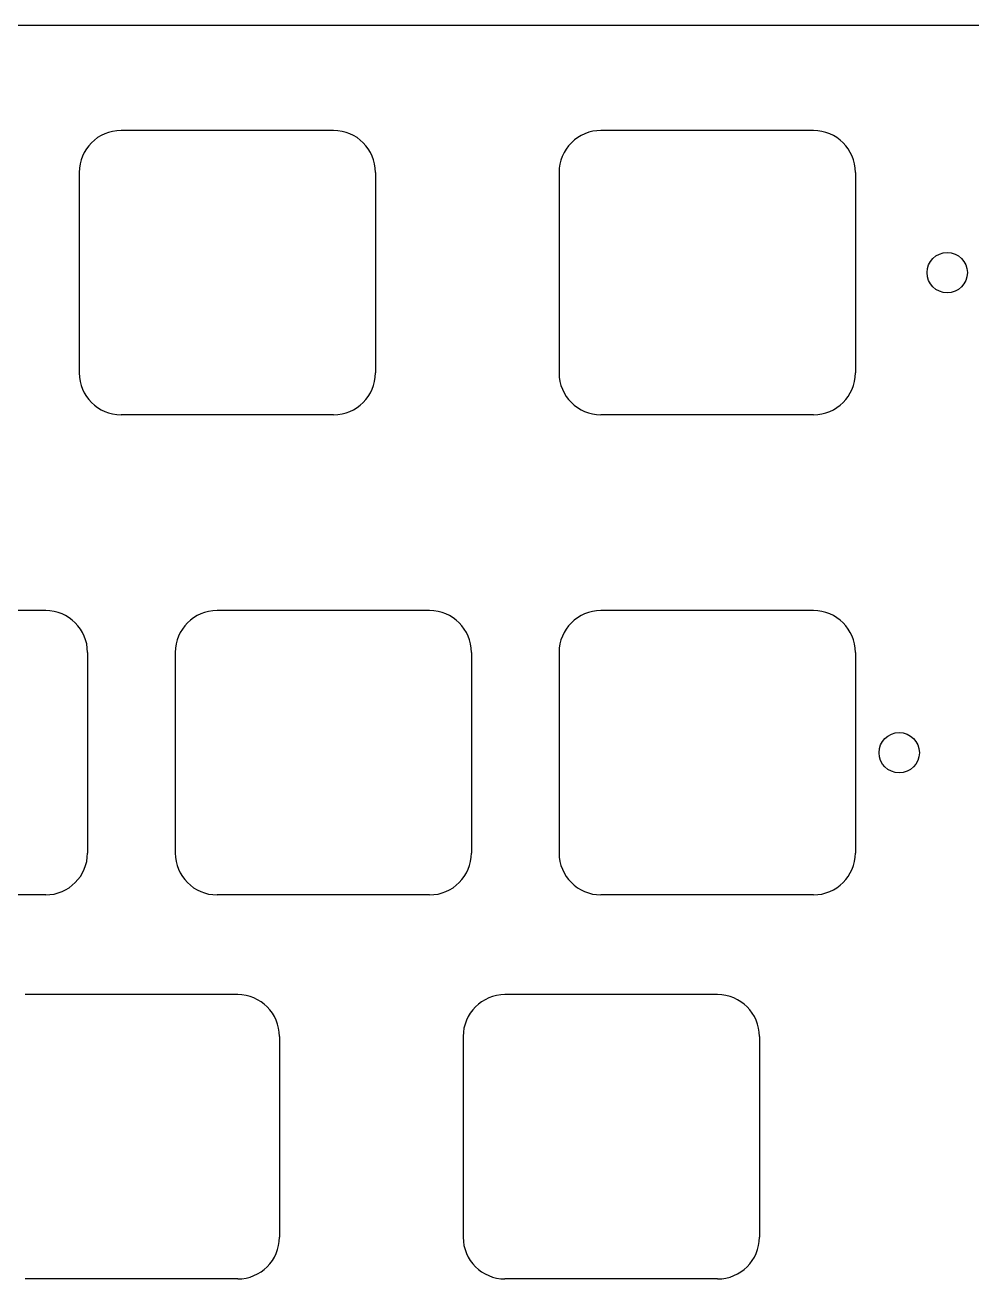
# Model space of a CAD drawing. Header units: millimetres. Extents: x -11 to 340, y -118 to 18.
# Drawn here: x 232.9 to 279.8, y -49.9 to 12.3 of the extents above; entities that cross this region are included whole.
import ezdxf

# ---------------------------------------------------------------- set-up
doc = ezdxf.new("R2010")
doc.units = ezdxf.units.MM
doc.header["$MEASUREMENT"] = 0
doc.layers.add('BLACK', color=7, linetype='CONTINUOUS')

msp = doc.modelspace()

# ---------------------------------------------------------------- linework, layer by layer
at = {"layer": 'BLACK', "linetype": 'Continuous'}
for p, q in [((172.55, 12.28), (300.3125, 12.28)), ((248.1625, 7.05), (237.612499, 7.05)), ((261.425001, 7.049998), (261.425001, 7.05)), ((271.975, 7.05), (261.425001, 7.05)), ((235.5375, 4.975), (235.5375, -4.975001)), ((250.2375, 4.975), (250.2375, -4.975)), ((259.350001, 4.975), (259.350001, -4.975)), ((274.050001, 4.975), (274.050001, -4.975)), ((248.1625, -7.05), (237.6125, -7.05)), ((271.975001, -7.05), (261.425, -7.05)), ((271.975001, -7.050001), (271.975001, -7.05)), ((233.875, -16.762501), (223.325, -16.762501)), ((252.925, -16.7625), (242.374999, -16.7625)), ((271.975, -16.7625), (261.424999, -16.7625)), ((235.950001, -18.8375), (235.950001, -28.7875)), ((240.3, -18.8375), (240.3, -28.787501)), ((255, -18.8375), (255, -28.7875)), ((259.35, -18.8375), (259.35, -28.787501)), ((274.05, -18.8375), (274.05, -28.7875)), ((233.875, -30.862501), (223.325, -30.862501)), ((252.925, -30.8625), (242.375, -30.8625)), ((271.975, -30.8625), (261.425, -30.8625)), ((232.850001, -35.812502), (232.850001, -35.8125)), ((243.4, -35.8125), (232.850001, -35.8125)), ((267.2125, -35.8125), (256.662499, -35.8125)), ((245.475001, -37.8875), (245.475001, -47.8375)), ((254.5875, -37.8875), (254.5875, -47.837501)), ((269.2875, -37.8875), (269.2875, -47.8375)), ((243.400001, -49.9125), (232.85, -49.9125)), ((243.400001, -49.912501), (243.400001, -49.9125)), ((267.2125, -49.9125), (256.6625, -49.9125))]:
    msp.add_line(p, q, dxfattribs=at)
at = {"layer": 'BLACK'}
for centre in [(278.60625, 0), (276.224999, -23.8125)]:
    msp.add_circle(centre, 1, dxfattribs=at)
for centre, radius, start, end in [((237.612504, 4.974996), 2.075004, 90.00013806, 179.99988955), ((248.1625, 4.975), 2.075, 0, 90), ((261.425, 4.975), 2.074999, 89.99997239, 180), ((271.975, 4.975), 2.075, 0, 90), ((237.612502, -4.974998), 2.075002, 180.00008284, 269.99994478), ((248.1625, -4.975), 2.075, 270, 0), ((261.425, -4.975), 2.075, 180, 270), ((271.975, -4.975), 2.075001, 270.00002761, 0), ((233.875, -18.8375), 2.074999, 0, 90), ((242.375004, -18.837504), 2.075004, 90.00013806, 179.99988955), ((252.925, -18.8375), 2.075, 0, 90), ((261.425, -18.8375), 2.075, 90.00002761, 180), ((271.975, -18.8375), 2.075, 0, 90), ((233.875, -28.7875), 2.075001, 270, 0), ((242.375002, -28.787498), 2.075002, 180.00008284, 269.99994478), ((252.925, -28.7875), 2.075, 270, 0), ((261.425, -28.7875), 2.075, 180.00002761, 270), ((271.975, -28.7875), 2.075, 270, 0), ((243.4, -37.8875), 2.075, 0, 90), ((256.662504, -37.887504), 2.075004, 90.00013806, 179.99988955), ((267.2125, -37.8875), 2.075, 0, 90), ((243.4, -47.8375), 2.075001, 270.00002761, 0), ((256.662502, -47.837498), 2.075002, 180.00008284, 269.99994478), ((267.2125, -47.8375), 2.075, 270, 0)]:
    msp.add_arc(centre, radius, start, end, dxfattribs=at)

doc.saveas('drawing.dxf')
